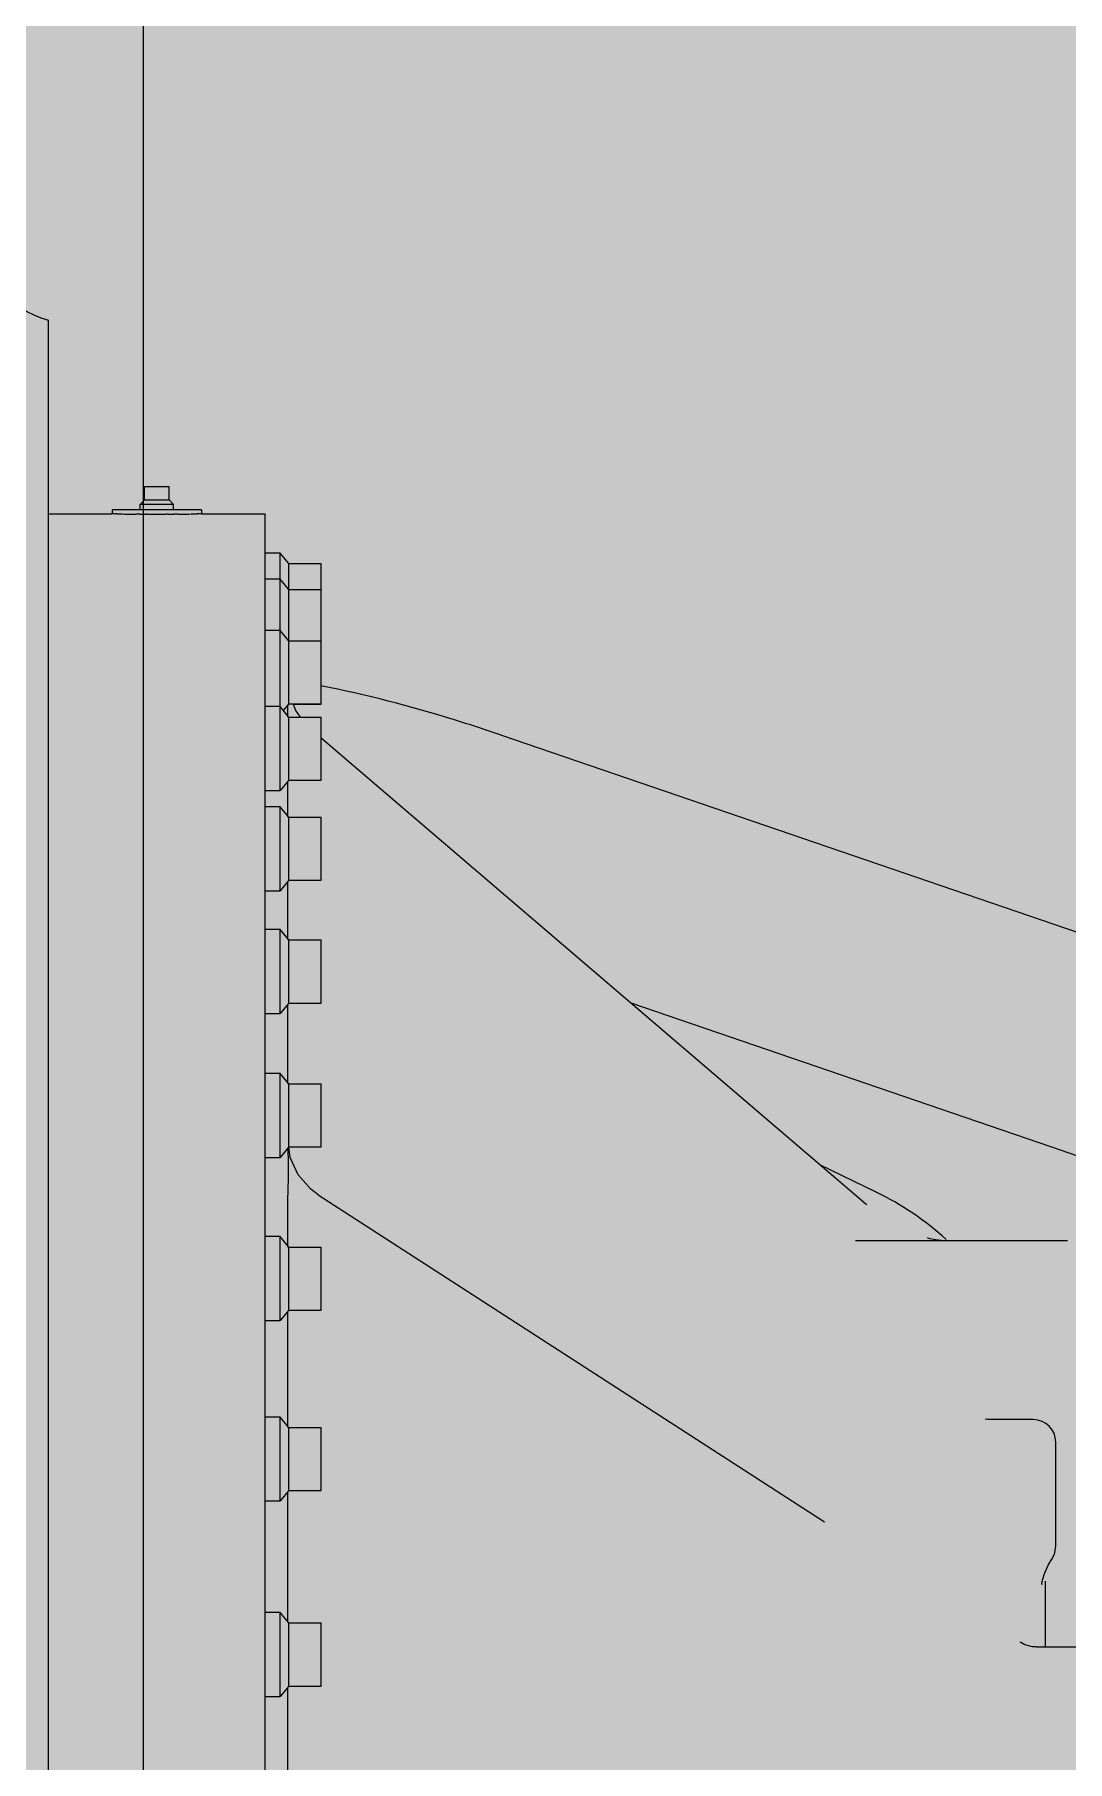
# Model space of a CAD drawing. Extents: x -18489 to 27370, y -8745 to 11880.
# Drawn here: x -14551.59 to -14522.32, y 2530.96 to 2579.93 of the extents above; entities that cross this region are included whole.
import ezdxf

# ---------------------------------------------------------------- set-up
doc = ezdxf.new("R2010")
doc.units = 0
doc.header["$LTSCALE"] = 100
for name, color, linetype in [('188K-SM-03-F10-MECH-EQ-Y2257103$0$0 Xref', 8, 'Continuous'), ('188K-SM-03-F10-MECH-EQ-Y2257103$0$M-EQU-FOUNDATION', 8, 'Continuous'), ('188K-SM-03-F10-MECH-EQ-Y2257103$0$Micron CUP L10 HVAC EQU$0$M-MECH-EQU', 136, 'Continuous'), ('188K-SM-03-F10-MECH-EQ-Y2257103$0$Micron CUP L10 HVAC EQU$0$M-PHASE1 AREA', 252, 'Continuous')]:
    doc.layers.add(name, color=color, linetype=linetype)

# ---------------------------------------------------------------- blocks, each defined once
blk = doc.blocks.new('188K-SM-03-F10-MECH-EQ-Y2257103$0$Micron CUP L10 HVAC EQU$0$A$C0c53ceb0')
at = {"layer": '188K-SM-03-F10-MECH-EQ-Y2257103$0$Micron CUP L10 HVAC EQU$0$M-PHASE1 AREA'}
for p, q in [((15946.39442, 14421.94945), (15946.39442, 17666.53668)), ((15919.49876, 15223.37491), (15919.49876, 16544.13405)), ((15945.44293, 16491.80399), (15946.67353, 16493.1234)), ((15946.67353, 16493.1234), (15946.67353, 16496.92939)), ((15946.67353, 16496.92939), (15953.7273, 16496.92939)), ((15946.67353, 16493.1234), (15953.7273, 16493.1234)), ((15953.7273, 16493.1234), (15953.7273, 16496.92939)), ((15954.9579, 16491.80399), (15953.7273, 16493.1234)), ((15919.49876, 16489.24129), (15935.99138, 16489.24129)), ((15935.992, 16489.24123), (15937.48938, 16489.20843)), ((15937.89948, 16489.19953), (15937.34581, 16489.21101)), ((15937.51378, 16490.33234), (15937.51378, 16489.20792)), ((15962.88705, 16490.33234), (15937.51378, 16490.33234)), ((15938.78744, 16489.18216), (15937.89948, 16489.19953)), ((15945.36953, 16489.09389), (15944.27409, 16489.10362)), ((15945.44293, 16490.33234), (15945.44293, 16491.80399)), ((15954.9579, 16491.80399), (15945.44293, 16491.80399)), ((15947.46889, 16489.08085), (15946.9806, 16489.08324)), ((15953.41987, 16489.08324), (15952.93169, 16489.08085)), ((15954.9579, 16490.33234), (15954.9579, 16491.80399)), ((15956.12386, 16489.10359), (15955.01899, 16489.09379)), ((15962.50544, 16489.19962), (15961.63247, 16489.18252)), ((15963.05665, 16489.21104), (15962.50544, 16489.19962)), ((15962.88705, 16490.33234), (15962.88705, 16489.20792)), ((15962.91145, 16489.20843), (15964.40882, 16489.24123)), ((15964.40945, 16489.24129), (15980.90207, 16489.24129)), ((15980.90207, 15277.66761), (15980.90207, 16489.24129)), ((15985.11403, 16478.02467), (15980.90207, 16478.02467)), ((15985.11403, 16410.73242), (15985.11403, 16478.02467)), ((15987.62599, 16475.06868), (15985.11403, 16478.02467)), ((15987.62599, 16435.30001), (15987.62599, 16475.06868)), ((15987.62599, 16475.06868), (15996.76037, 16475.06868)), ((15996.76037, 16435.26899), (15996.76037, 16475.06868)), ((15985.11403, 16470.70256), (15980.90207, 16470.70256)), ((15987.62599, 16467.74657), (15985.11403, 16470.70256)), ((15987.62599, 16467.74657), (15996.76037, 16467.74657)), ((15985.11403, 16456.14415), (15980.90207, 16456.14415)), ((15987.62599, 16453.18816), (15985.11403, 16456.14415)), ((15987.62599, 16453.18816), (15996.76037, 16453.18816)), ((15985.11403, 16434.53255), (15980.90207, 16434.53255)), ((15987.62599, 16431.57656), (15985.11403, 16434.53255)), ((15987.62599, 16435.30001), (15986.04392, 16433.43828)), ((15987.24539, 16434.85213), (15987.24539, 16431.57656)), ((15987.62599, 16435.30001), (15996.76037, 16435.30001)), ((15989.60973, 16433.38251), (15988.8438, 16435.30001)), ((15988.85619, 16435.26899), (15996.76037, 16435.26899)), ((15987.62599, 16413.68841), (15987.62599, 16431.57656)), ((15987.62599, 16431.57656), (15996.76037, 16431.57656)), ((15990.92027, 16431.57656), (15989.60973, 16433.38251)), ((15996.76037, 16413.68841), (15996.76037, 16431.57656)), ((15996.76037, 16425.66405), (16151.09627, 16293.54012)), ((16230.44819, 16363.81503), (16048.01646, 16426.36305)), ((15980.90207, 16410.73242), (15985.11403, 16410.73242)), ((15987.62599, 16413.68841), (15985.11403, 16410.73242)), ((15987.24539, 16413.24053), (15987.24539, 16403.18358)), ((15987.62599, 16413.68841), (15996.76037, 16413.68841)), ((15985.11403, 16406.13957), (15980.90207, 16406.13957)), ((15985.11403, 16382.33944), (15985.11403, 16406.13957)), ((15987.62599, 16403.18358), (15985.11403, 16406.13957)), ((15987.62599, 16385.29542), (15987.62599, 16403.18358)), ((15987.62599, 16403.18358), (15996.76037, 16403.18358)), ((15996.76037, 16385.29542), (15996.76037, 16403.18358)), ((15987.62599, 16385.29542), (15985.11403, 16382.33944)), ((15987.62599, 16385.29542), (15996.76037, 16385.29542)), ((15980.90207, 16382.33944), (15985.11403, 16382.33944)), ((15987.24539, 16384.84755), (15987.24539, 16368.36632)), ((15985.11403, 16371.32231), (15980.90207, 16371.32231)), ((15985.11403, 16347.52218), (15985.11403, 16371.32231)), ((15987.62599, 16368.36632), (15985.11403, 16371.32231)), ((15987.62599, 16350.47817), (15987.62599, 16368.36632)), ((15987.62599, 16368.36632), (15996.76037, 16368.36632)), ((15996.76037, 16350.47817), (15996.76037, 16368.36632)), ((15980.90207, 16347.52218), (15985.11403, 16347.52218)), ((15987.62599, 16350.47817), (15985.11403, 16347.52218)), ((15987.24539, 16350.03029), (15987.24539, 16327.5627)), ((15987.62599, 16350.47817), (15996.76037, 16350.47817)), ((16203.81894, 16309.58323), (16084.61552, 16350.45298)), ((15985.11403, 16330.51868), (15980.90207, 16330.51868)), ((15985.11403, 16306.71856), (15985.11403, 16330.51868)), ((15987.62599, 16327.5627), (15985.11403, 16330.51868)), ((15987.62599, 16309.67454), (15987.62599, 16327.5627)), ((15987.62599, 16327.5627), (15996.76037, 16327.5627)), ((15996.76037, 16309.67454), (15996.76037, 16327.5627)), ((15980.90207, 16306.71856), (15985.11403, 16306.71856)), ((15987.62599, 16309.67454), (15985.11403, 16306.71856)), ((15987.28692, 16309.32471), (15987.38958, 16305.15666)), ((15988.01964, 16306.70339), (15987.59215, 16309.66967)), ((15987.62599, 16309.67454), (15996.76037, 16309.67454)), ((15990.28432, 16301.76029), (15988.01964, 16306.70339)), ((16222.8489, 16303.05868), (16203.81894, 16309.58323)), ((15993.85795, 16297.65629), (15990.28432, 16301.76029)), ((16154.02205, 16296.89082), (16138.12566, 16304.644)), ((15987.38958, 16300.83119), (15987.24539, 16294.37089)), ((15995.94898, 16296.09215), (15993.85795, 16297.65629)), ((15987.24539, 16294.3877), (15987.24539, 16281.2859)), ((15995.94946, 16296.09184), (16139.4396, 16203.39635)), ((16151.28853, 16293.37981), (16151.09618, 16293.5402)), ((16151.44797, 16293.25476), (16151.28853, 16293.37981)), ((16151.41411, 16293.27894), (16151.4111, 16293.28106)), ((16151.42558, 16293.27081), (16151.44797, 16293.25476)), ((15985.11403, 16284.24189), (15980.90207, 16284.24189)), ((15985.11403, 16260.44176), (15985.11403, 16284.24189)), ((15987.62599, 16281.2859), (15985.11403, 16284.24189)), ((16207.99285, 16283.08346), (16148.17889, 16283.08346)), ((16169.27603, 16283.65338), (16168.60999, 16283.86868)), ((16170.94247, 16283.28814), (16169.27603, 16283.65338)), ((16173.20704, 16283.08736), (16170.94247, 16283.28814)), ((16173.57466, 16283.08346), (16173.20704, 16283.08736)), ((15987.62599, 16263.39775), (15987.62599, 16281.2859)), ((15987.62599, 16281.2859), (15996.76037, 16281.2859)), ((15996.76037, 16263.39775), (15996.76037, 16281.2859)), ((15987.62599, 16263.39775), (15985.11403, 16260.44176)), ((15987.24539, 16262.94987), (15987.24539, 16230.11797)), ((15987.62599, 16263.39775), (15996.76037, 16263.39775)), ((15980.90207, 16260.44176), (15985.11403, 16260.44176)), ((15985.11403, 16233.07396), (15980.90207, 16233.07396)), ((15985.11403, 16209.27383), (15985.11403, 16233.07396)), ((15987.62599, 16230.11797), (15985.11403, 16233.07396)), ((15987.62599, 16212.22982), (15987.62599, 16230.11797)), ((15987.62599, 16230.11797), (15996.76037, 16230.11797)), ((15996.76037, 16212.22982), (15996.76037, 16230.11797)), ((16185.55636, 16232.39429), (16184.94109, 16232.51053)), ((16186.5338, 16232.33688), (16185.55636, 16232.39429)), ((16198.60473, 16232.33692), (16186.53346, 16232.33692)), ((16204.94805, 16196.40446), (16204.94805, 16225.99212)), ((15980.90207, 16209.27383), (15985.11403, 16209.27383)), ((15987.62599, 16212.22982), (15985.11403, 16209.27383)), ((15987.24539, 16211.78194), (15987.24539, 16175.15033)), ((15987.62599, 16212.22982), (15996.76037, 16212.22982)), ((16203.84011, 16192.8198), (16204.55602, 16194.2062)), ((16204.55602, 16194.2062), (16204.94805, 16196.40179)), ((16201.6451, 16188.40503), (16202.76744, 16191.04029)), ((16202.76744, 16191.04029), (16203.83988, 16192.81941)), ((16201.01222, 16185.59178), (16201.13556, 16186.44039)), ((16201.01906, 16185.73474), (16201.01222, 16185.59178)), ((16201.13556, 16186.44039), (16201.6451, 16188.40503)), ((16201.89951, 16186.58044), (16201.90326, 16185.6663)), ((16201.90326, 16185.66636), (16201.90326, 16167.89275)), ((15985.11403, 16177.65844), (15980.90207, 16177.65844)), ((15985.11403, 16153.85831), (15985.11403, 16177.65844)), ((15987.62599, 16174.70246), (15985.11403, 16177.65844)), ((15987.62599, 16156.8143), (15987.62599, 16174.70246)), ((15987.62599, 16174.70246), (15996.76037, 16174.70246)), ((15996.76037, 16156.8143), (15996.76037, 16174.70246)), ((16195.04673, 16169.13877), (16194.85428, 16169.28819)), ((16196.19157, 16168.51755), (16195.04673, 16169.13877)), ((16198.38703, 16167.95677), (16196.19157, 16168.51755)), ((16199.47864, 16167.89274), (16198.38703, 16167.95677)), ((16199.47836, 16167.89275), (16224.10113, 16167.89275)), ((15987.62599, 16156.8143), (15985.11403, 16153.85831)), ((15987.24539, 16156.36642), (15987.24539, 16116.18421)), ((15987.62599, 16156.8143), (15996.76037, 16156.8143)), ((15980.90207, 16153.85831), (15985.11403, 16153.85831))]:
    blk.add_line(p, q, dxfattribs=at)
for centre, radius, start, end in [((15925.84707, 16568.70035), 25.37327, 177.5, 255.5108369), ((15950.13769, 17091.07246), 601.99731, 268.91966356, 269.13855894), ((15950.27457, 17100.82137), 611.74718, 269.13946704, 269.43799037), ((15950.16892, 17093.35184), 604.27701, 269.54493158, 269.69769213), ((15950.21788, 17095.71958), 606.64495, 269.74036575, 269.99835196), ((15950.18302, 17095.73575), 606.66113, 270.00164385, 270.25959736), ((15950.23179, 17093.36031), 604.28548, 270.30228172, 270.45390641), ((15950.13798, 17099.8812), 610.80694, 270.56150481, 270.8609735), ((15950.21784, 17093.73191), 604.65714, 270.86216298, 271.08168605), ((17990.84885, 16302.99416), 2003.46041, 179.93930707, 180.0606931), ((16116.64907, 16220.26486), 85.25419, 47.8047919, 64), ((16207.99285, 16276.74014), 6.34332, 87.7075572, 90), ((16198.60473, 16225.9936), 6.34332, 0, 90)]:
    blk.add_arc(centre, radius, start, end, dxfattribs=at)
blk.add_open_spline([(16048.01646, 16426.36305), (16043.56533, 16427.88915), (16026.68496, 16433.40292), (16009.46706, 16437.94899), (15996.65068, 16440.43003)], degree=3, knots=[0, 0, 0, 0, 0.264951461, 1, 1, 1, 1], dxfattribs=at)
blk = doc.blocks.new('188K-SM-03-F10-MECH-EQ-Y2257103$0$Micron CUP L10 HVAC EQU')
at = {"layer": '188K-SM-03-F10-MECH-EQ-Y2257103$0$Micron CUP L10 HVAC EQU$0$M-MECH-EQU'}
blk.add_blockref('188K-SM-03-F10-MECH-EQ-Y2257103$0$Micron CUP L10 HVAC EQU$0$A$C0c53ceb0', (-206166.7, 2082.18), dxfattribs=at)
blk = doc.blocks.new('188K-SM-03-F10-MECH-EQ-Y2257103')
at = {"layer": '188K-SM-03-F10-MECH-EQ-Y2257103$0$M-EQU-FOUNDATION'}
h = blk.add_hatch(dxfattribs=at)
h.set_pattern_fill('AR-CONC', color=256, scale=0.1)
h.set_pattern_definition([(50, (4473.521, 709.199), (18.218467, -1.593909), [1.905, -20.955]), (355, (4473.521, 709.2), (-3.524342, 19.105685), [1.524, -16.764058]), (100.45144, (4475.04, 709.066), (14.694125, 17.511775), [1.619001, -17.809024]), (46.1842, (4473.521, 714.28), (27.107904, -4.204233), [2.8575, -31.4325]), (96.63556, (4475.78, 713.93), (23.740413, 24.742612), [2.428502, -26.71356]), (351.18415, (4473.52, 714.28), (23.740413, 24.742612), [2.285997, -25.145973]), (21, (4476.061, 713.009), (15.161439, -10.22652), [1.905, -20.955]), (326, (4476.061, 713.01), (6.180203, 18.418797), [1.524, -16.764]), (71.45144, (4477.325, 712.157), (21.341642, 8.192277), [1.619001, -17.808994]), (37.5, (4473.5214, 709.199), (0.3088603, 8.4555039), [0, -16.5608, 0, -17.018, 0, -16.8275]), (7.5, (4473.521, 709.199), (6.6819663, 10.0180575), [0, -9.7028, 0, -16.1798, 0, -6.4135]), (327.5, (4467.857, 709.199), (13.5590595, -0.5728744), [0, -6.35, 0, -19.812, 0, -26.289]), (317.5, (4465.317, 709.199), (14.812918, 2.542649), [0, -8.255, 0, -13.1572, 0, -18.669])])
h.paths.add_polyline_path([(-14928.149, 5602.459), (-14278.149, 5602.459), (-14278.149, 1902.459), (-14928.149, 1902.459)], flags=16)
h.paths.add_polyline_path([(-14933.149, 5607.459), (-14273.149, 5607.459), (-14273.149, 1897.459), (-14933.149, 1897.459)])
h = blk.add_hatch(dxfattribs=at)
h.set_pattern_fill('AR-CONC', color=256, scale=0.3)
h.set_pattern_definition([(50, (4473.52, 709.2), (54.6554, -4.78173), [5.715, -62.865]), (355, (4473.52, 709.2), (-10.57303, 57.31705), [4.572, -50.29218]), (100.45144, (4478.076, 708.8), (44.08237, 52.53533), [4.857, -53.42707]), (46.1842, (4473.52, 724.44), (81.32371, -12.6127), [8.5725, -94.2975]), (96.63556, (4480.3, 723.39), (71.22124, 74.22784), [7.2855, -80.14068]), (351.18415, (4473.52, 724.44), (71.22124, 74.22784), [6.858, -75.43792]), (21, (4481.14, 720.63), (45.48432, -30.67956), [5.715, -62.865]), (326, (4481.14, 720.63), (18.54061, 55.25639), [4.572, -50.292]), (71.45144, (4484.93, 718.07), (64.02493, 24.57683), [4.857, -53.42698]), (37.5, (4473.521, 709.2), (0.926581, 25.366512), [0, -49.6824, 0, -51.054, 0, -50.4825]), (7.5, (4473.52, 709.2), (20.0459, 30.054172), [0, -29.1084, 0, -48.5394, 0, -19.2405]), (327.5, (4456.529, 709.2), (40.677179, -1.718623), [0, -19.05, 0, -59.436, 0, -78.867]), (317.5, (4448.91, 709.2), (44.438754, 7.62795), [0, -24.765, 0, -39.4716, 0, -56.007])])
h.paths.add_polyline_path([(-14918.149, 5592.459), (-14288.149, 5592.459), (-14288.149, 1912.459), (-14918.149, 1912.459)])
at = {"layer": '188K-SM-03-F10-MECH-EQ-Y2257103$0$0 Xref', "xscale": 0.1, "yscale": 0.1, "zscale": 0.1}
blk.add_blockref('188K-SM-03-F10-MECH-EQ-Y2257103$0$Micron CUP L10 HVAC EQU', (4473.521, 709.199), dxfattribs=at)

msp = doc.modelspace()

# ---------------------------------------------------------------- block references
msp.add_blockref('188K-SM-03-F10-MECH-EQ-Y2257103', (0, 0))

doc.saveas('drawing.dxf')
